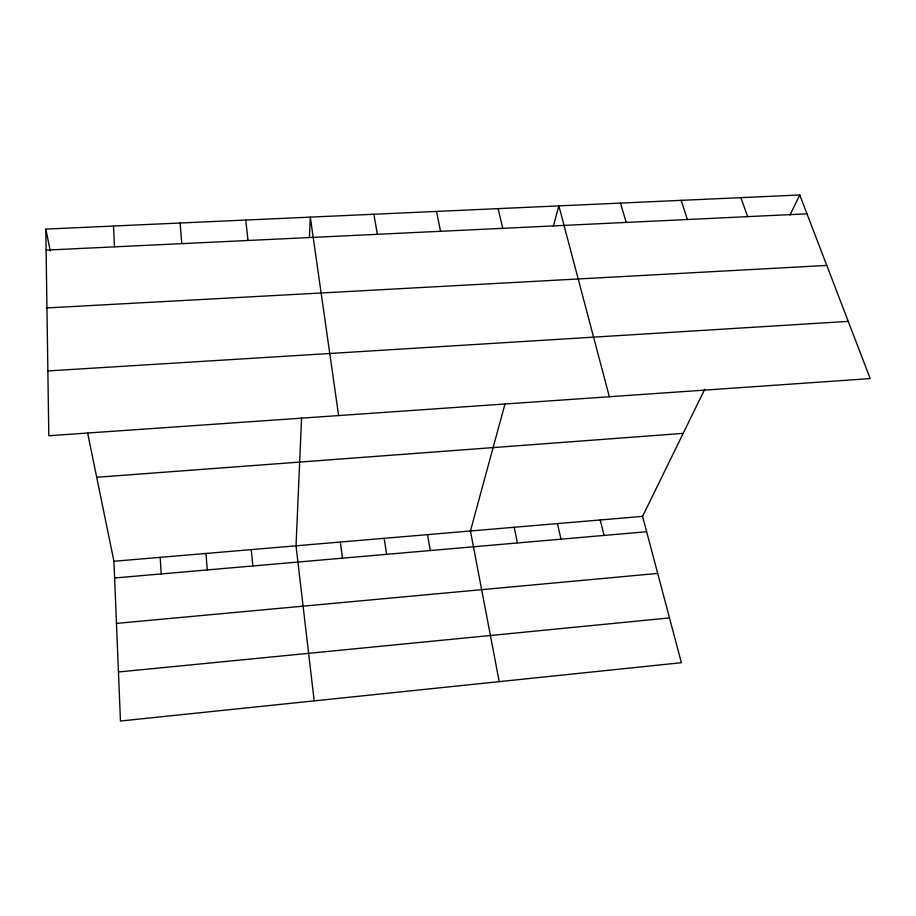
<?xml version="1.0" encoding="UTF-8"?>
<svg xmlns="http://www.w3.org/2000/svg" width="916" height="916" viewBox="0 0 916 916"><rect width="100%" height="100%" fill="white"/><g stroke="black" fill="none" stroke-linecap="round" stroke-linejoin="round"><path stroke-width="1.37" d="M301.593 417.719L296.028 545.81L314.188 700.877M309.448 236.992L310.306 217.126L338.622 415.566M505.094 403.578L470.435 530.994L499.231 681.641M553.344 226.195L558.875 205.871L609.335 396.743M87.535 432.581L113.927 561.279L120.454 721.018L681.378 662.703L642.585 516.361L704.759 389.243M789.913 215.123L799.76 194.982L45.8 229.092L48.811 435.73L870.2 378.594L799.76 194.982M118.45 671.989L669.504 617.922M116.469 623.395L657.711 573.416M114.614 577.985L646.662 531.727M113.927 561.279L642.585 516.361M96.695 477.27L683.176 433.371M47.872 370.946L848.25 321.379M46.945 307.936L826.782 265.422M46.109 250.114L806.985 213.806M740.907 197.638L747.639 216.634M681.16 200.341L687.378 219.508M620.487 203.089L626.189 222.428M600.243 519.967L604.056 535.425M498.144 208.619L502.77 228.324M557.443 523.597L560.993 539.169M514.174 527.273L517.46 542.959M45.8 229.092L50.288 250.984M436.497 211.413L440.55 231.29M373.888 214.241L377.369 234.301M427.532 534.635L430.28 550.539M384.159 538.322L386.632 554.329M340.328 542.043L342.515 558.165M245.74 220.046L248.007 240.473M251.247 549.611L252.85 565.962M180.143 223.012L181.78 243.633M205.974 553.459L207.279 569.924M160.197 557.352L161.193 573.931M113.504 226.023L114.489 246.851"/></g></svg>
